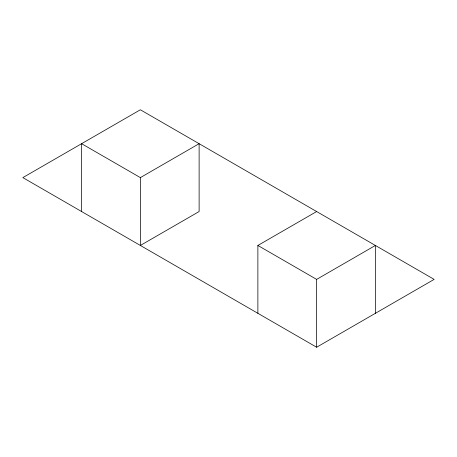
<?xml version="1.0" encoding="UTF-8"?>
<svg xmlns="http://www.w3.org/2000/svg" width="457" height="457" viewBox="0 0 457 457"><rect width="100%" height="100%" fill="white"/><g stroke="black" fill="none" stroke-linecap="round" stroke-linejoin="round"><path stroke-width="0.69" d="M140.362 177.613L199.121 143.692L199.121 211.54L140.362 245.46L140.362 177.613L81.609 143.692L81.609 211.54M257.879 313.308L257.879 245.46L316.638 211.54M257.879 245.46L316.638 279.387L375.391 245.46L375.391 313.308M316.638 347.229L434.15 279.387L140.362 109.771L22.85 177.613L316.638 347.229L316.638 279.387"/></g></svg>
